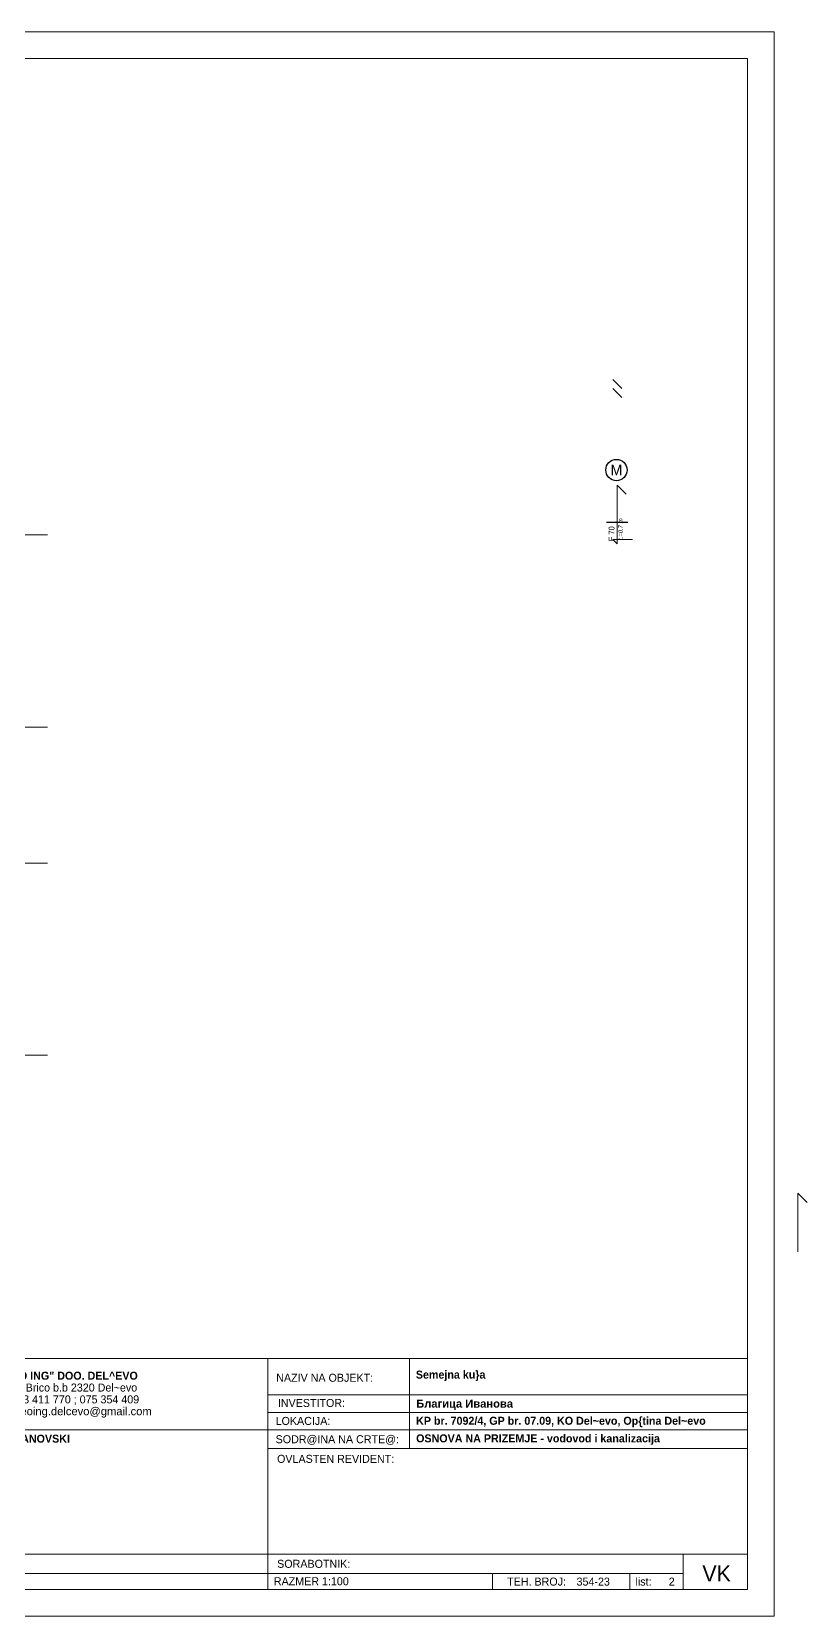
# Model space of a CAD drawing. Extents: x 19704 to 238216, y -31136 to 55916.
# Drawn here: x 223676 to 238216, y 2225 to 31925 of the extents above; entities that cross this region are included whole.
import ezdxf

# ---------------------------------------------------------------- set-up
doc = ezdxf.new("R2010")
doc.units = 0
doc.header["$LTSCALE"] = 5
doc.header["$MEASUREMENT"] = 0
doc.linetypes.add('Dot & Dashed', pattern=[670.277762, 317.5, -176.388889, 0, -176.388874])
for name, color, linetype, lineweight in [('0.30', 7, 'Continuous', 30), ('2D Drafting - General_Pen_No__6', 5, 'Continuous', 13), ('kanalizacija', 245, 'Continuous', 35), ('Lines_Pen_No__1', 7, 'Continuous', 13), ('Pecat_Pen_No__1', 7, 'Continuous', 13), ('Roofs_Pen_No__1', 7, 'Continuous', 13)]:
    doc.layers.add(name, color=color, linetype=linetype, lineweight=lineweight)
doc.layers.add('2D Drafting - General_Pen_No__5', color=7, linetype='Continuous', lineweight=13, true_color=0x40a5ff)
doc.layers.add('OSKI', color=7, linetype='Continuous', lineweight=20, true_color=0x156a84)
doc.styles.add('GENERATED_STYLE_1', font='GOTHIC.TTF')
doc.styles.add('GENERATED_STYLE_5', font='arialbd.ttf')
doc.styles.add('KIRILICA', font='MCSWIS.TTF', dxfattribs={"width": 0.8, "height": 20})

msp = doc.modelspace()

# ---------------------------------------------------------------- linework, layer by layer
msp.add_circle((234638.8, 23709.7), 200)
msp.add_circle((234638.8, 23709.7), 200)
at = {"layer": '0.30'}
msp.add_line((234850.5, 22725.7), (234450.5, 22725.7), dxfattribs=at)
msp.add_line((234850.5, 22725.7), (234450.5, 22725.7), dxfattribs=at)
at = {"layer": '2D Drafting - General_Pen_No__5', "linetype": 'Continuous'}
for p, q in [((234650.5, 23425.7), (234650.5, 22725.7)), ((234650.5, 23425.7), (234650.5, 22725.7)), ((234650.5, 22325.7), (234650.5, 22725.7)), ((234650.5, 22325.7), (234650.5, 22725.7)), ((234570.4, 22405.8), (234650.5, 22325.7)), ((234570.4, 22405.8), (234650.5, 22325.7)), ((234570.4, 22405.8), (234650.5, 22325.7)), ((234570.4, 22405.8), (234650.5, 22325.7))]:
    msp.add_line(p, q, dxfattribs=at)
for points in [[(234570.4, 25405.8), (234740.1, 25236.1)], [(234650.5, 23425.7), (234820.2, 23256)], [(234650.5, 23425.7), (234820.2, 23256)], [(238039.3, 9057.3), (238039.3, 10157.3)], [(238039.3, 10157.3), (238216.1, 9980.5)]]:
    msp.add_lwpolyline(points, dxfattribs=at)
at = {"layer": '2D Drafting - General_Pen_No__5', "color": 1}
msp.add_lwpolyline([(234570.1, 25236.1), (234739.8, 25066.3)], dxfattribs=at)
msp.add_lwpolyline([(234570.1, 25236.1), (234739.8, 25066.3)], dxfattribs=at)
at = {"layer": '2D Drafting - General_Pen_No__6'}
msp.add_line((234570.4, 22405.8), (234940.4, 22405.8), dxfattribs=at)
msp.add_line((234570.4, 22405.8), (234940.4, 22405.8), dxfattribs=at)
at = {"layer": 'Lines_Pen_No__1', "linetype": 'Continuous'}
for p, q in [((237093.9, 7059.8), (228104.9, 7059.8)), ((228104.9, 5367.7), (237093.9, 5367.7)), ((232313.8, 3028.9), (232313.8, 2725.4)), ((234887.8, 3028.9), (234887.8, 2725.4))]:
    msp.add_line(p, q, dxfattribs=at)
at = {"layer": 'Lines_Pen_No__1'}
msp.add_line((228104.9, 2725.4), (228104.9, 7059.8), dxfattribs=at)
at = {"layer": 'Lines_Pen_No__1', "linetype": 'Continuous', "flags": 128}
for points in [[(219093.9, 7059.8), (228104.9, 7059.8)], [(219093.9, 2725.4), (219093.9, 7059.8), (228104.9, 7059.8)], [(230760.9, 7059.8), (230760.9, 5367.7)], [(228104.9, 6378.3), (237093.9, 6378.3)], [(228104.9, 6048.3), (237093.9, 6048.3)], [(219093.9, 5718.3), (228104.9, 5718.3)], [(228104.9, 5718.3), (237093.9, 5718.3)], [(219093.9, 3389.8), (237093.9, 3389.8)], [(235887.8, 3089.8), (235887.8, 2725.4), (235887.8, 3389.8)], [(219093.9, 3028.9), (235887.8, 3028.9)], [(219093.9, 2725.4), (237093.9, 2725.4)]]:
    msp.add_lwpolyline(points, dxfattribs=at)
at = {"layer": 'OSKI', "linetype": 'Dot & Dashed'}
for p, q in [((223970.8, 22492.6), (206832.4, 22492.6)), ((223970.8, 18892.6), (206832.4, 18892.6)), ((223970.8, 16342.6), (206832.4, 16342.6)), ((223970.8, 12742.6), (206832.4, 12742.6))]:
    msp.add_line(p, q, dxfattribs=at)
at = {"layer": 'Roofs_Pen_No__1'}
for points in [[(195593.9, 2225.4), (237593.9, 2225.4), (237593.9, 31925.4), (195593.9, 31925.4)], [(198093.9, 2725.4), (237093.9, 2725.4), (237093.9, 31425.4), (198093.9, 31425.4)]]:
    msp.add_lwpolyline(points, close=True, dxfattribs=at)

# ---------------------------------------------------------------- texts
at = {"color": 7, "lineweight": 15, "extrusion": (0, 0, -1), "insert": (234638.8, 23709.7), "char_height": 200, "width": 250, "attachment_point": 5, "text_direction": (-1, 0, 0), "style": 'GENERATED_STYLE_1'}
msp.add_mtext('{\\fMAC C Swiss|b0|i0|c0|p34;M}', dxfattribs=at)
msp.add_mtext('{\\fMAC C Swiss|b0|i0|c0|p34;M}', dxfattribs=at)
at = {"layer": 'kanalizacija', "ltscale": 50, "insert": (234491.4, 22335.3), "char_height": 110, "width": 670.693, "attachment_point": 1, "rotation": 90, "style": 'KIRILICA'}
msp.add_mtext(' F 70\\P{\\H0.75x;  \\fArial|b0|i1|c0|p34;L\\fMacedonian Tms|b0|i1|c0|p18;=0.7\\fArial|b0|i1|c0|p34; m}', dxfattribs=at)
msp.add_mtext(' F 70\\P{\\H0.75x;  \\fArial|b0|i1|c0|p34;L\\fMacedonian Tms|b0|i1|c0|p18;=0.7\\fArial|b0|i1|c0|p34; m}', dxfattribs=at)
at = {"layer": 'Pecat_Pen_No__1', "linetype": 'Continuous', "style": 'GENERATED_STYLE_5'}
for s, insert, char_height, attachment_point in [('{\\fMAC C Swiss|b1|i0|c0|p34;Semejna ku\\}a}', (230877.7, 6830.9), 150, 1), ('\\pqc;{\\fMAC C Swiss|b0|i0|c0|p0;NAZIV NA OBJEKT:}', (229168.7, 6771.5), 150, 2), ('\\pqc;{\\fMAC C Swiss|b0|i0|c0|p0;INVESTITOR:}', (228920.9, 6299.2), 150, 2), ('{\\fArial|b1|i0|c204|p34;Благица Иванова}', (230884, 6286.8), 150, 1), ('\\pqc;{\\fMAC C Swiss|b0|i0|c0|p0;LOKACIJA:}', (228762.1, 5962.3), 150, 2), ('{\\fMAC C Swiss|b1|i0|c0|p34;KP br. 7092/4, GP br. 07.09, KO Del~evo, Op\\{tina Del~evo}', (230882.6, 5965.3), 150, 1), ('{\\fMAC C Swiss|b1|i0|c0|p34;OSNOVA NA PRIZEMJE - vodovod i kanalizacija}', (230882.6, 5635.3), 150, 1), (' {\\fMAC C Swiss|b1|i0|c0|p34;dgi. ANGEL^ O IVANOVSKI}', (221788.1, 5629.8), 150, 1), ('\\pqc;{\\fMAC C Swiss|b0|i0|c0|p0;SODR@INA NA CRTE@:}', (229405.8, 5619.3), 150, 2), ('\\pqc;{\\fMAC C Swiss|b0|i0|c0|p0;OVLASTEN REVIDENT:}', (229374.1, 5251.7), 150, 2), ('\\pqc;{\\fMAC C Swiss|b0|i0|c0|p0;SORABOTNIK:}', (228963.2, 3284.4), 150, 2), ('{\\fMAC C Swiss|b0|i0|c0|p34;VK}', (236516, 3028.9), 300, 5), ('{\\fMAC C Swiss|b0|i0|c0|p0;\\A1;RAZMER 1:100^I}', (228215.9, 2957.5), 150, 1), ('\\pqc;{\\fMAC C Swiss|b0|i0|c0|p0;TEH. BROJ:}', (233140.4, 2950.9), 150, 2), ('{\\fMAC C Swiss|b0|i0|c0|p34;354-23}', (233890.3, 2950.9), 150, 1), ('{\\fMAC C Swiss|b0|i0|c0|p34;list:}', (234995.2, 2950.9), 150, 1)]:
    msp.add_mtext(s, dxfattribs=dict(at, insert=insert, char_height=char_height, attachment_point=attachment_point))
at = {"layer": 'Pecat_Pen_No__1', "linetype": 'Continuous', "insert": (224358.5, 6379.4), "char_height": 150, "attachment_point": 5, "line_spacing_factor": 0.887159, "style": 'GENERATED_STYLE_5'}
msp.add_mtext('\\A1;{\\fMAC C Swiss|b1|i0|c0|p34;"GEO ING" DOO. DEL^ EVO}\\P{\\fMAC C Swiss|b0|i0|c0|p34;M.M. Brico b.b 2320 Del~evo \\Ptel 033 411 770 ; 075 354 409 \\P\\fArial|b0|i0|c0|p34;mail : geoing.delcevo@gmail.com}', dxfattribs=at)
at = {"layer": 'Pecat_Pen_No__1', "linetype": 'Continuous', "insert": (235618.7, 2950.9), "char_height": 150, "width": 54.318, "attachment_point": 1, "style": 'GENERATED_STYLE_5'}
msp.add_mtext('{\\fMAC C Swiss|b0|i0|c0|p34;2}', dxfattribs=at)

doc.saveas('drawing.dxf')
